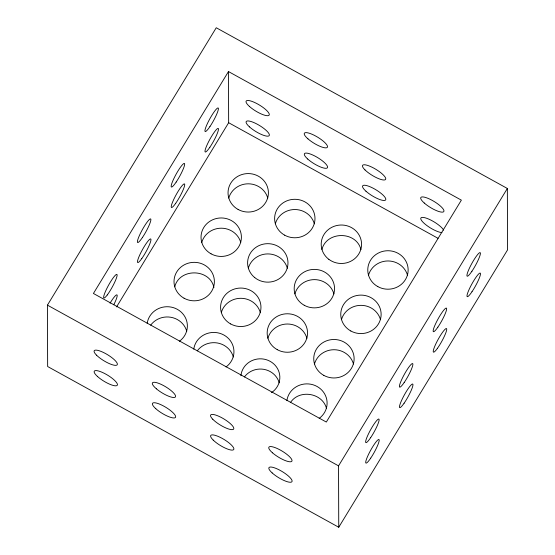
<?xml version="1.0" encoding="UTF-8"?>
<svg xmlns="http://www.w3.org/2000/svg" width="555" height="555" viewBox="0 0 555 555"><rect width="100%" height="100%" fill="white"/><g stroke="black" fill="none" stroke-linecap="round" stroke-linejoin="round"><path stroke-width="0.83" d="M174.742 286.803C179.48 267.878 209.936 268.398 213.925 287.532M321.921 249.472C326.611 230.894 356.296 230.929 360.923 249.528M47.432 305.132L216.249 27.75L507.353 188.478L507.568 249.868L338.751 527.25L47.647 366.522L47.432 305.132L338.543 465.86L338.751 527.25M228.473 71.56L93.42 293.47L326.312 422.05L461.365 200.147L228.473 71.56L228.653 122.717L116.564 306.901M338.543 465.86L507.353 188.478M290.771 402.111C299.679 389.09 322.573 393.002 326.472 408.39M228.653 122.717L438.027 238.317M244.422 376.949A19.501 18.579 -0.2 0 1 263.798 369.332A19.501 18.579 -0.2 0 1 279.227 382.846M240.919 375.749A19.501 18.579 -0.2 0 1 270.125 361.319A19.501 18.579 -0.2 0 1 271.499 392.635M286.907 400.571A20.188 19.238 -0.2 0 1 317.051 386.467A20.188 19.238 -0.2 0 1 319.18 418.387M341.485 319.569A20.188 19.238 -0.2 0 1 361.021 305.34A20.188 19.238 -0.2 0 1 380.494 319.631M275.342 223.755A20.188 19.238 -0.2 0 1 294.872 209.526A20.188 19.238 -0.2 0 1 314.345 223.811M228.764 198.038A20.188 19.238 -0.2 0 1 248.293 183.809A20.188 19.238 -0.2 0 1 267.767 198.1M314.477 363.948A20.188 19.238 -0.2 0 1 334.006 349.726A20.188 19.238 -0.2 0 1 353.479 364.011M267.899 338.238A20.188 19.238 -0.2 0 1 287.428 324.009A20.188 19.238 -0.2 0 1 306.901 338.293M197.282 350.85A20.188 19.238 -0.2 0 1 217.345 342.969A20.188 19.238 -0.2 0 1 233.315 356.955M193.757 349.137A20.188 19.238 -0.2 0 1 223.894 335.033A20.188 19.238 -0.2 0 1 226.031 366.952M294.906 293.852A20.188 19.238 -0.2 0 1 314.442 279.623A20.188 19.238 -0.2 0 1 333.916 293.914M221.32 312.521A20.188 19.238 -0.2 0 1 240.849 298.292A20.188 19.238 -0.2 0 1 260.323 312.576M201.756 242.417A20.188 19.238 -0.2 0 1 221.285 228.195A20.188 19.238 -0.2 0 1 240.759 242.479M150.703 325.14A20.188 19.238 -0.2 0 1 170.767 317.252A20.188 19.238 -0.2 0 1 186.737 331.238M147.179 323.419A20.188 19.238 -0.2 0 1 177.316 309.315A20.188 19.238 -0.2 0 1 179.452 341.235M248.335 268.12A20.188 19.238 -0.2 0 1 267.885 253.912A20.188 19.238 -0.2 0 1 287.344 268.218M110.043 303.203A13.459 2.067 -61.1 0 1 116.918 294.858A13.459 2.067 -61.1 0 1 113.789 304.75M368.499 275.19A20.188 19.238 -0.2 0 1 388.028 260.961A20.188 19.238 -0.2 0 1 407.502 275.245M441.94 232.607A13.459 3.531 31.3 0 1 423.708 222.916A13.459 3.531 31.3 0 1 426.857 218.344A13.459 3.531 31.3 0 1 443.639 230.145M377.823 286.609A20.188 19.238 -0.2 0 0 408.147 269.994A20.188 19.238 -0.2 0 0 377.893 253.295A20.188 19.238 -0.2 0 0 377.823 286.609M304.237 305.271A20.188 19.238 -0.2 0 0 334.554 288.662A20.188 19.238 -0.2 0 0 304.306 271.957A20.188 19.238 -0.2 0 0 304.237 305.271M323.801 375.374A20.188 19.238 -0.2 0 0 354.125 358.759A20.188 19.238 -0.2 0 0 323.87 342.053A20.188 19.238 -0.2 0 0 323.801 375.374M184.073 298.222A20.188 19.238 -0.2 0 0 214.39 281.607A20.188 19.238 -0.2 0 0 184.135 264.901A20.188 19.238 -0.2 0 0 184.073 298.222M350.815 330.988A20.188 19.238 -0.2 0 0 381.132 314.38A20.188 19.238 -0.2 0 0 350.878 297.674A20.188 19.238 -0.2 0 0 350.815 330.988M277.229 349.657A20.188 19.238 -0.2 0 0 307.546 333.042A20.188 19.238 -0.2 0 0 277.292 316.336A20.188 19.238 -0.2 0 0 277.229 349.657M284.666 235.174A20.188 19.238 -0.2 0 0 314.99 218.559A20.188 19.238 -0.2 0 0 284.736 201.86A20.188 19.238 -0.2 0 0 284.666 235.174M238.095 209.457A20.188 19.238 -0.2 0 0 268.412 192.849A20.188 19.238 -0.2 0 0 238.157 176.143A20.188 19.238 -0.2 0 0 238.095 209.457M328.824 259.317A20.188 19.238 -0.2 0 0 361.347 247.065A20.188 19.238 -0.2 0 0 333.957 226.364A20.188 19.238 -0.2 0 0 328.824 259.317M254.759 277.611A20.188 19.238 -0.2 0 0 287.663 266.31A20.188 19.238 -0.2 0 0 260.94 244.817A20.188 19.238 -0.2 0 0 254.759 277.611M211.08 253.836A20.188 19.238 -0.2 0 0 241.404 237.228A20.188 19.238 -0.2 0 0 211.15 220.522A20.188 19.238 -0.2 0 0 211.08 253.836M230.651 323.94A20.188 19.238 -0.2 0 0 260.968 307.324A20.188 19.238 -0.2 0 0 230.713 290.619A20.188 19.238 -0.2 0 0 230.651 323.94M209.929 126.589A13.459 2.067 -61.1 0 0 218.184 107.982A13.459 2.067 -61.1 0 0 206.883 124.715A13.459 2.067 -61.1 0 0 209.929 126.589M176.171 182.061A13.459 2.067 -61.1 0 0 184.42 163.461A13.459 2.067 -61.1 0 0 173.118 180.188A13.459 2.067 -61.1 0 0 176.171 182.061M142.406 237.54A13.459 2.067 -61.1 0 0 150.655 218.941A13.459 2.067 -61.1 0 0 139.354 235.667A13.459 2.067 -61.1 0 0 142.406 237.54M107.261 294.962A13.459 2.067 -61.1 0 0 117.119 274.933A13.459 2.067 -61.1 0 0 106.747 288.683A13.459 2.067 -61.1 0 0 107.261 294.962M141.768 258.588A13.459 2.067 -61.1 0 0 150.884 239.156A13.459 2.067 -61.1 0 0 139.978 254.481A13.459 2.067 -61.1 0 0 141.768 258.588M175.699 203.31A13.459 2.067 -61.1 0 0 184.614 184.059A13.459 2.067 -61.1 0 0 173.604 199.738A13.459 2.067 -61.1 0 0 175.699 203.31M209.852 147.262A13.459 2.067 -61.1 0 0 218.295 128.476A13.459 2.067 -61.1 0 0 207.057 144.931A13.459 2.067 -61.1 0 0 209.852 147.262M365.017 169.927A13.459 3.531 31.3 0 0 384.955 179.869A13.459 3.531 31.3 0 0 372.336 167.374A13.459 3.531 31.3 0 0 365.017 169.927M307.956 138.861A13.459 3.531 31.3 0 0 327.235 147.422A13.459 3.531 31.3 0 0 312.444 134.442A13.459 3.531 31.3 0 0 307.956 138.861M249.431 106.442A13.459 3.531 31.3 0 0 268.911 115.364A13.459 3.531 31.3 0 0 254.627 102.481A13.459 3.531 31.3 0 0 249.431 106.442M249.507 126.908A13.459 3.531 31.3 0 0 268.981 135.829A13.459 3.531 31.3 0 0 254.703 122.939A13.459 3.531 31.3 0 0 249.507 126.908M307.727 159.049A13.459 3.531 31.3 0 0 327.2 167.971A13.459 3.531 31.3 0 0 312.923 155.088A13.459 3.531 31.3 0 0 307.727 159.049M365.946 191.198A13.459 3.531 31.3 0 0 385.427 200.119A13.459 3.531 31.3 0 0 371.142 187.236A13.459 3.531 31.3 0 0 365.946 191.198M424.256 203.019A13.459 3.531 31.3 0 0 443.625 211.76A13.459 3.531 31.3 0 0 429.091 198.822A13.459 3.531 31.3 0 0 424.256 203.019M96.549 355.186A13.459 3.531 31.3 0 0 116.522 365.239A13.459 3.531 31.3 0 0 104.104 352.8A13.459 3.531 31.3 0 0 96.549 355.186M97.569 376.554A13.459 3.531 31.3 0 0 117.049 385.475A13.459 3.531 31.3 0 0 102.765 372.585A13.459 3.531 31.3 0 0 97.569 376.554M155.795 408.695A13.459 3.531 31.3 0 0 175.269 417.617A13.459 3.531 31.3 0 0 160.992 404.734A13.459 3.531 31.3 0 0 155.795 408.695M156.392 388.819A13.459 3.531 31.3 0 0 175.394 396.957A13.459 3.531 31.3 0 0 160.048 383.887A13.459 3.531 31.3 0 0 156.392 388.819M212.773 419.261A13.459 3.531 31.3 0 0 232.823 429.57A13.459 3.531 31.3 0 0 220.904 417.277A13.459 3.531 31.3 0 0 212.773 419.261M272.491 452.818A13.459 3.531 31.3 0 0 291.75 461.358A13.459 3.531 31.3 0 0 276.931 448.371A13.459 3.531 31.3 0 0 272.491 452.818M213.224 440.101A13.459 3.531 31.3 0 0 233.128 449.959A13.459 3.531 31.3 0 0 220.363 437.43A13.459 3.531 31.3 0 0 213.224 440.101M272.165 472.922A13.459 3.531 31.3 0 0 291.687 481.934A13.459 3.531 31.3 0 0 277.535 469.072A13.459 3.531 31.3 0 0 272.165 472.922M370.712 458.139A13.459 2.067 -61.1 0 0 378.968 439.532A13.459 2.067 -61.1 0 0 367.66 456.265A13.459 2.067 -61.1 0 0 370.712 458.139M370.643 437.673A13.459 2.067 -61.1 0 0 378.892 419.074A13.459 2.067 -61.1 0 0 367.59 435.8A13.459 2.067 -61.1 0 0 370.643 437.673M404.179 382.527A13.459 2.067 -61.1 0 0 412.712 363.643A13.459 2.067 -61.1 0 0 401.522 379.946A13.459 2.067 -61.1 0 0 404.179 382.527M404.116 403.187A13.459 2.067 -61.1 0 0 412.816 384.136A13.459 2.067 -61.1 0 0 401.695 400.183A13.459 2.067 -61.1 0 0 404.116 403.187M437.479 348.276A13.459 2.067 -61.1 0 0 446.65 328.789A13.459 2.067 -61.1 0 0 435.779 344.01A13.459 2.067 -61.1 0 0 437.479 348.276M472 291.708A13.459 2.067 -61.1 0 0 480.255 273.102A13.459 2.067 -61.1 0 0 468.947 289.835A13.459 2.067 -61.1 0 0 472 291.708M437.874 327.152A13.459 2.067 -61.1 0 0 446.491 308.178A13.459 2.067 -61.1 0 0 435.335 324.356A13.459 2.067 -61.1 0 0 437.874 327.152M471.93 271.242A13.459 2.067 -61.1 0 0 480.179 252.643A13.459 2.067 -61.1 0 0 468.878 269.369A13.459 2.067 -61.1 0 0 471.93 271.242"/></g></svg>
